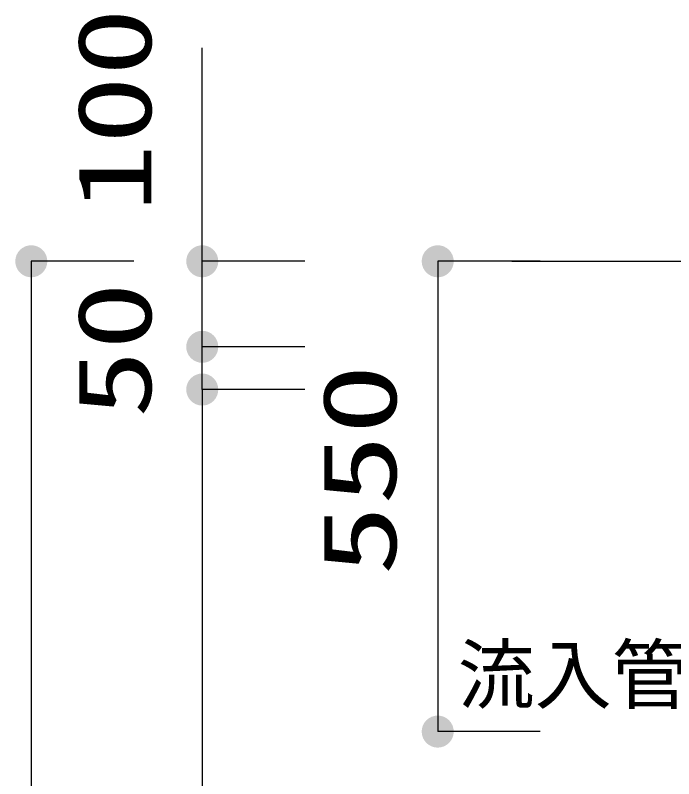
# Model space of a CAD drawing. Units: millimetres, scale not verified. Extents: x -9484 to 7834, y -6381 to 5697.
# Drawn here: x -7271 to -6501, y -2189 to -1297 of the extents above; entities that cross this region are included whole.
import ezdxf
from ezdxf.enums import TextEntityAlignment as Align

# ---------------------------------------------------------------- set-up
doc = ezdxf.new("R2010")
doc.units = ezdxf.units.MM
doc.header["$LTSCALE"] = 30
for name, color, linetype, lineweight in [('0-1_KIKI', 3, 'Continuous', 25), ('0-2_SEISAKU', 2, 'Continuous', 25), ('0-5_MOJI', 7, 'Continuous', 25)]:
    doc.layers.add(name, color=color, linetype=linetype, lineweight=lineweight)
doc.styles.add('MS Gothic', font='')
doc.styles.add('ＭＳ ゴシック', font='')
doc.styles.get('MS Gothic').set_extended_font_data('MS Gothic')
doc.styles.get('ＭＳ ゴシック').set_extended_font_data('MS Gothic')

msp = doc.modelspace()

# ---------------------------------------------------------------- linework, layer by layer
at = {"layer": '0-2_SEISAKU'}
msp.add_line((-6689.98, -1584.24), (-3231.97, -1584.24), dxfattribs=at)
at = {"layer": '0-5_MOJI', "color": 4}
for p, q in [((-7052.23, -1584.24), (-7052.23, -1334.75)), ((-7132.23, -1584.24), (-7252.23, -1584.24)), ((-7252.23, -1584.24), (-7252.23, -3683.74)), ((-6932.23, -1584.24), (-7052.23, -1584.24)), ((-7052.23, -1684.24), (-7052.23, -1584.24)), ((-6656.79, -1584.24), (-6776.79, -1584.24)), ((-6776.79, -1584.24), (-6776.79, -2134.23)), ((-6932.23, -1684.24), (-7052.23, -1684.24)), ((-7052.23, -1734.24), (-7052.23, -1684.24)), ((-6932.23, -1684.24), (-7052.23, -1684.24)), ((-6932.23, -1734.24), (-7052.23, -1734.24)), ((-7052.23, -1734.24), (-7052.23, -3433.74)), ((-6932.23, -1734.24), (-7052.23, -1734.24)), ((-6656.79, -2134.23), (-6776.79, -2134.23))]:
    msp.add_line(p, q, dxfattribs=at)
at = {"layer": '0-5_MOJI'}
for points in [[(-7265.49, -1570.98), (-7252.23, -1584.24), (-7267.82, -1573.82)], [(-7262.65, -1568.65), (-7252.23, -1584.24), (-7265.49, -1570.98)], [(-7259.41, -1566.92), (-7252.23, -1584.24), (-7262.65, -1568.65)], [(-7255.89, -1565.85), (-7252.23, -1584.24), (-7259.41, -1566.92)], [(-7252.23, -1565.49), (-7252.23, -1584.24), (-7255.89, -1565.85)], [(-7248.57, -1565.85), (-7252.23, -1584.24), (-7252.23, -1565.49)], [(-7245.06, -1566.92), (-7252.23, -1584.24), (-7248.57, -1565.85)], [(-7241.82, -1568.65), (-7252.23, -1584.24), (-7245.06, -1566.92)], [(-7238.97, -1570.98), (-7252.23, -1584.24), (-7241.82, -1568.65)], [(-7236.64, -1573.82), (-7252.23, -1584.24), (-7238.97, -1570.98)], [(-7065.49, -1570.98), (-7052.23, -1584.24), (-7067.82, -1573.82)], [(-7062.65, -1568.65), (-7052.23, -1584.24), (-7065.49, -1570.98)], [(-7059.41, -1566.92), (-7052.23, -1584.24), (-7062.65, -1568.65)], [(-7055.89, -1565.85), (-7052.23, -1584.24), (-7059.41, -1566.92)], [(-7052.23, -1565.49), (-7052.23, -1584.24), (-7055.89, -1565.85)], [(-7048.57, -1565.85), (-7052.23, -1584.24), (-7052.23, -1565.49)], [(-7045.06, -1566.92), (-7052.23, -1584.24), (-7048.57, -1565.85)], [(-7041.82, -1568.65), (-7052.23, -1584.24), (-7045.06, -1566.92)], [(-7038.97, -1570.98), (-7052.23, -1584.24), (-7041.82, -1568.65)], [(-7036.64, -1573.82), (-7052.23, -1584.24), (-7038.97, -1570.98)], [(-6790.05, -1570.98), (-6776.79, -1584.24), (-6792.38, -1573.82)], [(-6787.21, -1568.65), (-6776.79, -1584.24), (-6790.05, -1570.98)], [(-6783.97, -1566.92), (-6776.79, -1584.24), (-6787.21, -1568.65)], [(-6780.45, -1565.85), (-6776.79, -1584.24), (-6783.97, -1566.92)], [(-6776.79, -1565.49), (-6776.79, -1584.24), (-6780.45, -1565.85)], [(-6773.13, -1565.85), (-6776.79, -1584.24), (-6776.79, -1565.49)], [(-6769.62, -1566.92), (-6776.79, -1584.24), (-6773.13, -1565.85)], [(-6766.38, -1568.65), (-6776.79, -1584.24), (-6769.62, -1566.92)], [(-6763.53, -1570.98), (-6776.79, -1584.24), (-6766.38, -1568.65)], [(-6761.2, -1573.82), (-6776.79, -1584.24), (-6763.53, -1570.98)], [(-7269.56, -1577.06), (-7252.23, -1584.24), (-7270.62, -1580.58)], [(-7267.82, -1573.82), (-7252.23, -1584.24), (-7269.56, -1577.06)], [(-7234.91, -1577.06), (-7252.23, -1584.24), (-7236.64, -1573.82)], [(-7233.84, -1580.58), (-7252.23, -1584.24), (-7234.91, -1577.06)], [(-7069.56, -1577.06), (-7052.23, -1584.24), (-7070.62, -1580.58)], [(-7067.82, -1573.82), (-7052.23, -1584.24), (-7069.56, -1577.06)], [(-7034.91, -1577.06), (-7052.23, -1584.24), (-7036.64, -1573.82)], [(-7033.84, -1580.58), (-7052.23, -1584.24), (-7034.91, -1577.06)], [(-6794.11, -1577.06), (-6776.79, -1584.24), (-6795.18, -1580.58)], [(-6792.38, -1573.82), (-6776.79, -1584.24), (-6794.11, -1577.06)], [(-6759.47, -1577.06), (-6776.79, -1584.24), (-6761.2, -1573.82)], [(-6758.4, -1580.58), (-6776.79, -1584.24), (-6759.47, -1577.06)], [(-7270.62, -1580.58), (-7252.23, -1584.24), (-7270.98, -1584.24)], [(-7270.98, -1584.24), (-7252.23, -1584.24), (-7270.62, -1587.9)], [(-7270.62, -1587.9), (-7252.23, -1584.24), (-7269.56, -1591.41)], [(-7269.56, -1591.41), (-7252.23, -1584.24), (-7267.82, -1594.66)], [(-7267.82, -1594.66), (-7252.23, -1584.24), (-7265.49, -1597.5)], [(-7265.49, -1597.5), (-7252.23, -1584.24), (-7262.65, -1599.83)], [(-7262.65, -1599.83), (-7252.23, -1584.24), (-7259.41, -1601.56)], [(-7259.41, -1601.56), (-7252.23, -1584.24), (-7255.89, -1602.63)], [(-7255.89, -1602.63), (-7252.23, -1584.24), (-7252.23, -1602.99)], [(-7233.48, -1584.24), (-7252.23, -1584.24), (-7233.84, -1580.58)], [(-7252.23, -1602.99), (-7252.23, -1584.24), (-7248.57, -1602.63)], [(-7248.57, -1602.63), (-7252.23, -1584.24), (-7245.06, -1601.56)], [(-7245.06, -1601.56), (-7252.23, -1584.24), (-7241.82, -1599.83)], [(-7241.82, -1599.83), (-7252.23, -1584.24), (-7238.97, -1597.5)], [(-7238.97, -1597.5), (-7252.23, -1584.24), (-7236.64, -1594.66)], [(-7236.64, -1594.66), (-7252.23, -1584.24), (-7234.91, -1591.41)], [(-7234.91, -1591.41), (-7252.23, -1584.24), (-7233.84, -1587.9)], [(-7233.84, -1587.9), (-7252.23, -1584.24), (-7233.48, -1584.24)], [(-7070.62, -1580.58), (-7052.23, -1584.24), (-7070.98, -1584.24)], [(-7070.98, -1584.24), (-7052.23, -1584.24), (-7070.62, -1587.9)], [(-7070.62, -1587.9), (-7052.23, -1584.24), (-7069.56, -1591.41)], [(-7069.56, -1591.41), (-7052.23, -1584.24), (-7067.82, -1594.66)], [(-7067.82, -1594.66), (-7052.23, -1584.24), (-7065.49, -1597.5)], [(-7065.49, -1597.5), (-7052.23, -1584.24), (-7062.65, -1599.83)], [(-7062.65, -1599.83), (-7052.23, -1584.24), (-7059.41, -1601.56)], [(-7059.41, -1601.56), (-7052.23, -1584.24), (-7055.89, -1602.63)], [(-7055.89, -1602.63), (-7052.23, -1584.24), (-7052.23, -1602.99)], [(-7033.48, -1584.24), (-7052.23, -1584.24), (-7033.84, -1580.58)], [(-7052.23, -1602.99), (-7052.23, -1584.24), (-7048.57, -1602.63)], [(-7048.57, -1602.63), (-7052.23, -1584.24), (-7045.06, -1601.56)], [(-7045.06, -1601.56), (-7052.23, -1584.24), (-7041.82, -1599.83)], [(-7041.82, -1599.83), (-7052.23, -1584.24), (-7038.97, -1597.5)], [(-7038.97, -1597.5), (-7052.23, -1584.24), (-7036.64, -1594.66)], [(-7036.64, -1594.66), (-7052.23, -1584.24), (-7034.91, -1591.41)], [(-7034.91, -1591.41), (-7052.23, -1584.24), (-7033.84, -1587.9)], [(-7033.84, -1587.9), (-7052.23, -1584.24), (-7033.48, -1584.24)], [(-6795.18, -1580.58), (-6776.79, -1584.24), (-6795.54, -1584.24)], [(-6795.54, -1584.24), (-6776.79, -1584.24), (-6795.18, -1587.9)], [(-6795.18, -1587.9), (-6776.79, -1584.24), (-6794.11, -1591.41)], [(-6794.11, -1591.41), (-6776.79, -1584.24), (-6792.38, -1594.66)], [(-6792.38, -1594.66), (-6776.79, -1584.24), (-6790.05, -1597.5)], [(-6790.05, -1597.5), (-6776.79, -1584.24), (-6787.21, -1599.83)], [(-6787.21, -1599.83), (-6776.79, -1584.24), (-6783.97, -1601.56)], [(-6783.97, -1601.56), (-6776.79, -1584.24), (-6780.45, -1602.63)], [(-6780.45, -1602.63), (-6776.79, -1584.24), (-6776.79, -1602.99)], [(-6758.04, -1584.24), (-6776.79, -1584.24), (-6758.4, -1580.58)], [(-6776.79, -1602.99), (-6776.79, -1584.24), (-6773.13, -1602.63)], [(-6773.13, -1602.63), (-6776.79, -1584.24), (-6769.62, -1601.56)], [(-6769.62, -1601.56), (-6776.79, -1584.24), (-6766.38, -1599.83)], [(-6766.38, -1599.83), (-6776.79, -1584.24), (-6763.53, -1597.5)], [(-6763.53, -1597.5), (-6776.79, -1584.24), (-6761.2, -1594.66)], [(-6761.2, -1594.66), (-6776.79, -1584.24), (-6759.47, -1591.41)], [(-6759.47, -1591.41), (-6776.79, -1584.24), (-6758.4, -1587.9)], [(-6758.4, -1587.9), (-6776.79, -1584.24), (-6758.04, -1584.24)], [(-7062.65, -1668.65), (-7052.23, -1684.24), (-7065.49, -1670.98)], [(-7062.65, -1668.65), (-7052.23, -1684.24), (-7065.49, -1670.98)], [(-7059.41, -1666.92), (-7052.23, -1684.24), (-7062.65, -1668.65)], [(-7059.41, -1666.92), (-7052.23, -1684.24), (-7062.65, -1668.65)], [(-7055.89, -1665.85), (-7052.23, -1684.24), (-7059.41, -1666.92)], [(-7055.89, -1665.85), (-7052.23, -1684.24), (-7059.41, -1666.92)], [(-7052.23, -1665.49), (-7052.23, -1684.24), (-7055.89, -1665.85)], [(-7052.23, -1665.49), (-7052.23, -1684.24), (-7055.89, -1665.85)], [(-7048.57, -1665.85), (-7052.23, -1684.24), (-7052.23, -1665.49)], [(-7048.57, -1665.85), (-7052.23, -1684.24), (-7052.23, -1665.49)], [(-7045.06, -1666.92), (-7052.23, -1684.24), (-7048.57, -1665.85)], [(-7045.06, -1666.92), (-7052.23, -1684.24), (-7048.57, -1665.85)], [(-7041.82, -1668.65), (-7052.23, -1684.24), (-7045.06, -1666.92)], [(-7041.82, -1668.65), (-7052.23, -1684.24), (-7045.06, -1666.92)], [(-7038.97, -1670.98), (-7052.23, -1684.24), (-7041.82, -1668.65)], [(-7038.97, -1670.98), (-7052.23, -1684.24), (-7041.82, -1668.65)], [(-7069.56, -1677.06), (-7052.23, -1684.24), (-7070.62, -1680.58)], [(-7069.56, -1677.06), (-7052.23, -1684.24), (-7070.62, -1680.58)], [(-7067.82, -1673.82), (-7052.23, -1684.24), (-7069.56, -1677.06)], [(-7067.82, -1673.82), (-7052.23, -1684.24), (-7069.56, -1677.06)], [(-7065.49, -1670.98), (-7052.23, -1684.24), (-7067.82, -1673.82)], [(-7065.49, -1670.98), (-7052.23, -1684.24), (-7067.82, -1673.82)], [(-7036.64, -1673.82), (-7052.23, -1684.24), (-7038.97, -1670.98)], [(-7036.64, -1673.82), (-7052.23, -1684.24), (-7038.97, -1670.98)], [(-7034.91, -1677.06), (-7052.23, -1684.24), (-7036.64, -1673.82)], [(-7034.91, -1677.06), (-7052.23, -1684.24), (-7036.64, -1673.82)], [(-7033.84, -1680.58), (-7052.23, -1684.24), (-7034.91, -1677.06)], [(-7033.84, -1680.58), (-7052.23, -1684.24), (-7034.91, -1677.06)], [(-7070.62, -1680.58), (-7052.23, -1684.24), (-7070.98, -1684.24)], [(-7070.62, -1680.58), (-7052.23, -1684.24), (-7070.98, -1684.24)], [(-7070.98, -1684.24), (-7052.23, -1684.24), (-7070.62, -1687.9)], [(-7070.98, -1684.24), (-7052.23, -1684.24), (-7070.62, -1687.9)], [(-7070.62, -1687.9), (-7052.23, -1684.24), (-7069.56, -1691.41)], [(-7070.62, -1687.9), (-7052.23, -1684.24), (-7069.56, -1691.41)], [(-7069.56, -1691.41), (-7052.23, -1684.24), (-7067.82, -1694.66)], [(-7069.56, -1691.41), (-7052.23, -1684.24), (-7067.82, -1694.66)], [(-7067.82, -1694.66), (-7052.23, -1684.24), (-7065.49, -1697.5)], [(-7067.82, -1694.66), (-7052.23, -1684.24), (-7065.49, -1697.5)], [(-7065.49, -1697.5), (-7052.23, -1684.24), (-7062.65, -1699.83)], [(-7065.49, -1697.5), (-7052.23, -1684.24), (-7062.65, -1699.83)], [(-7062.65, -1699.83), (-7052.23, -1684.24), (-7059.41, -1701.56)], [(-7062.65, -1699.83), (-7052.23, -1684.24), (-7059.41, -1701.56)], [(-7059.41, -1701.56), (-7052.23, -1684.24), (-7055.89, -1702.63)], [(-7059.41, -1701.56), (-7052.23, -1684.24), (-7055.89, -1702.63)], [(-7055.89, -1702.63), (-7052.23, -1684.24), (-7052.23, -1702.99)], [(-7055.89, -1702.63), (-7052.23, -1684.24), (-7052.23, -1702.99)], [(-7033.48, -1684.24), (-7052.23, -1684.24), (-7033.84, -1680.58)], [(-7033.48, -1684.24), (-7052.23, -1684.24), (-7033.84, -1680.58)], [(-7052.23, -1702.99), (-7052.23, -1684.24), (-7048.57, -1702.63)], [(-7048.57, -1702.63), (-7052.23, -1684.24), (-7045.06, -1701.56)], [(-7045.06, -1701.56), (-7052.23, -1684.24), (-7041.82, -1699.83)], [(-7041.82, -1699.83), (-7052.23, -1684.24), (-7038.97, -1697.5)], [(-7038.97, -1697.5), (-7052.23, -1684.24), (-7036.64, -1694.66)], [(-7036.64, -1694.66), (-7052.23, -1684.24), (-7034.91, -1691.41)], [(-7034.91, -1691.41), (-7052.23, -1684.24), (-7033.84, -1687.9)], [(-7033.84, -1687.9), (-7052.23, -1684.24), (-7033.48, -1684.24)], [(-7052.23, -1702.99), (-7052.23, -1684.24), (-7048.57, -1702.63)], [(-7048.57, -1702.63), (-7052.23, -1684.24), (-7045.06, -1701.56)], [(-7045.06, -1701.56), (-7052.23, -1684.24), (-7041.82, -1699.83)], [(-7041.82, -1699.83), (-7052.23, -1684.24), (-7038.97, -1697.5)], [(-7038.97, -1697.5), (-7052.23, -1684.24), (-7036.64, -1694.66)], [(-7036.64, -1694.66), (-7052.23, -1684.24), (-7034.91, -1691.41)], [(-7034.91, -1691.41), (-7052.23, -1684.24), (-7033.84, -1687.9)], [(-7033.84, -1687.9), (-7052.23, -1684.24), (-7033.48, -1684.24)], [(-7065.49, -1720.98), (-7052.23, -1734.24), (-7067.82, -1723.82)], [(-7065.49, -1720.98), (-7052.23, -1734.24), (-7067.82, -1723.82)], [(-7062.65, -1718.65), (-7052.23, -1734.24), (-7065.49, -1720.98)], [(-7062.65, -1718.65), (-7052.23, -1734.24), (-7065.49, -1720.98)], [(-7059.41, -1716.92), (-7052.23, -1734.24), (-7062.65, -1718.65)], [(-7059.41, -1716.92), (-7052.23, -1734.24), (-7062.65, -1718.65)], [(-7055.89, -1715.85), (-7052.23, -1734.24), (-7059.41, -1716.92)], [(-7055.89, -1715.85), (-7052.23, -1734.24), (-7059.41, -1716.92)], [(-7052.23, -1715.49), (-7052.23, -1734.24), (-7055.89, -1715.85)], [(-7052.23, -1715.49), (-7052.23, -1734.24), (-7055.89, -1715.85)], [(-7048.57, -1715.85), (-7052.23, -1734.24), (-7052.23, -1715.49)], [(-7048.57, -1715.85), (-7052.23, -1734.24), (-7052.23, -1715.49)], [(-7045.06, -1716.92), (-7052.23, -1734.24), (-7048.57, -1715.85)], [(-7045.06, -1716.92), (-7052.23, -1734.24), (-7048.57, -1715.85)], [(-7041.82, -1718.65), (-7052.23, -1734.24), (-7045.06, -1716.92)], [(-7041.82, -1718.65), (-7052.23, -1734.24), (-7045.06, -1716.92)], [(-7038.97, -1720.98), (-7052.23, -1734.24), (-7041.82, -1718.65)], [(-7038.97, -1720.98), (-7052.23, -1734.24), (-7041.82, -1718.65)], [(-7036.64, -1723.82), (-7052.23, -1734.24), (-7038.97, -1720.98)], [(-7036.64, -1723.82), (-7052.23, -1734.24), (-7038.97, -1720.98)], [(-7070.62, -1730.58), (-7052.23, -1734.24), (-7070.98, -1734.24)], [(-7070.62, -1730.58), (-7052.23, -1734.24), (-7070.98, -1734.24)], [(-7069.56, -1727.06), (-7052.23, -1734.24), (-7070.62, -1730.58)], [(-7069.56, -1727.06), (-7052.23, -1734.24), (-7070.62, -1730.58)], [(-7067.82, -1723.82), (-7052.23, -1734.24), (-7069.56, -1727.06)], [(-7067.82, -1723.82), (-7052.23, -1734.24), (-7069.56, -1727.06)], [(-7034.91, -1727.06), (-7052.23, -1734.24), (-7036.64, -1723.82)], [(-7034.91, -1727.06), (-7052.23, -1734.24), (-7036.64, -1723.82)], [(-7033.84, -1730.58), (-7052.23, -1734.24), (-7034.91, -1727.06)], [(-7033.84, -1730.58), (-7052.23, -1734.24), (-7034.91, -1727.06)], [(-7033.48, -1734.24), (-7052.23, -1734.24), (-7033.84, -1730.58)], [(-7033.48, -1734.24), (-7052.23, -1734.24), (-7033.84, -1730.58)], [(-7070.98, -1734.24), (-7052.23, -1734.24), (-7070.62, -1737.9)], [(-7070.98, -1734.24), (-7052.23, -1734.24), (-7070.62, -1737.9)], [(-7070.62, -1737.9), (-7052.23, -1734.24), (-7069.56, -1741.41)], [(-7070.62, -1737.9), (-7052.23, -1734.24), (-7069.56, -1741.41)], [(-7069.56, -1741.41), (-7052.23, -1734.24), (-7067.82, -1744.66)], [(-7069.56, -1741.41), (-7052.23, -1734.24), (-7067.82, -1744.66)], [(-7067.82, -1744.66), (-7052.23, -1734.24), (-7065.49, -1747.5)], [(-7067.82, -1744.66), (-7052.23, -1734.24), (-7065.49, -1747.5)], [(-7065.49, -1747.5), (-7052.23, -1734.24), (-7062.65, -1749.83)], [(-7065.49, -1747.5), (-7052.23, -1734.24), (-7062.65, -1749.83)], [(-7062.65, -1749.83), (-7052.23, -1734.24), (-7059.41, -1751.56)], [(-7062.65, -1749.83), (-7052.23, -1734.24), (-7059.41, -1751.56)], [(-7059.41, -1751.56), (-7052.23, -1734.24), (-7055.89, -1752.63)], [(-7059.41, -1751.56), (-7052.23, -1734.24), (-7055.89, -1752.63)], [(-7055.89, -1752.63), (-7052.23, -1734.24), (-7052.23, -1752.99)], [(-7055.89, -1752.63), (-7052.23, -1734.24), (-7052.23, -1752.99)], [(-7052.23, -1752.99), (-7052.23, -1734.24), (-7048.57, -1752.63)], [(-7048.57, -1752.63), (-7052.23, -1734.24), (-7045.06, -1751.56)], [(-7045.06, -1751.56), (-7052.23, -1734.24), (-7041.82, -1749.83)], [(-7041.82, -1749.83), (-7052.23, -1734.24), (-7038.97, -1747.5)], [(-7038.97, -1747.5), (-7052.23, -1734.24), (-7036.64, -1744.66)], [(-7036.64, -1744.66), (-7052.23, -1734.24), (-7034.91, -1741.41)], [(-7034.91, -1741.41), (-7052.23, -1734.24), (-7033.84, -1737.9)], [(-7033.84, -1737.9), (-7052.23, -1734.24), (-7033.48, -1734.24)], [(-7052.23, -1752.99), (-7052.23, -1734.24), (-7048.57, -1752.63)], [(-7048.57, -1752.63), (-7052.23, -1734.24), (-7045.06, -1751.56)], [(-7045.06, -1751.56), (-7052.23, -1734.24), (-7041.82, -1749.83)], [(-7041.82, -1749.83), (-7052.23, -1734.24), (-7038.97, -1747.5)], [(-7038.97, -1747.5), (-7052.23, -1734.24), (-7036.64, -1744.66)], [(-7036.64, -1744.66), (-7052.23, -1734.24), (-7034.91, -1741.41)], [(-7034.91, -1741.41), (-7052.23, -1734.24), (-7033.84, -1737.9)], [(-7033.84, -1737.9), (-7052.23, -1734.24), (-7033.48, -1734.24)], [(-6780.45, -2115.85), (-6776.79, -2134.23), (-6783.97, -2116.91)], [(-6776.79, -2115.48), (-6776.79, -2134.23), (-6780.45, -2115.85)], [(-6773.13, -2115.85), (-6776.79, -2134.23), (-6776.79, -2115.48)], [(-6769.62, -2116.91), (-6776.79, -2134.23), (-6773.13, -2115.85)], [(-6792.38, -2123.82), (-6776.79, -2134.23), (-6794.11, -2127.06)], [(-6790.05, -2120.98), (-6776.79, -2134.23), (-6792.38, -2123.82)], [(-6787.21, -2118.64), (-6776.79, -2134.23), (-6790.05, -2120.98)], [(-6783.97, -2116.91), (-6776.79, -2134.23), (-6787.21, -2118.64)], [(-6766.38, -2118.64), (-6776.79, -2134.23), (-6769.62, -2116.91)], [(-6763.53, -2120.98), (-6776.79, -2134.23), (-6766.38, -2118.64)], [(-6761.2, -2123.82), (-6776.79, -2134.23), (-6763.53, -2120.98)], [(-6759.47, -2127.06), (-6776.79, -2134.23), (-6761.2, -2123.82)], [(-6795.18, -2130.58), (-6776.79, -2134.23), (-6795.54, -2134.23)], [(-6794.11, -2127.06), (-6776.79, -2134.23), (-6795.18, -2130.58)], [(-6758.4, -2130.58), (-6776.79, -2134.23), (-6759.47, -2127.06)], [(-6758.04, -2134.23), (-6776.79, -2134.23), (-6758.4, -2130.58)], [(-6795.54, -2134.23), (-6776.79, -2134.23), (-6795.18, -2137.89)], [(-6795.18, -2137.89), (-6776.79, -2134.23), (-6794.11, -2141.41)], [(-6794.11, -2141.41), (-6776.79, -2134.23), (-6792.38, -2144.65)], [(-6792.38, -2144.65), (-6776.79, -2134.23), (-6790.05, -2147.49)], [(-6790.05, -2147.49), (-6776.79, -2134.23), (-6787.21, -2149.82)], [(-6787.21, -2149.82), (-6776.79, -2134.23), (-6783.97, -2151.56)], [(-6783.97, -2151.56), (-6776.79, -2134.23), (-6780.45, -2152.62)], [(-6780.45, -2152.62), (-6776.79, -2134.23), (-6776.79, -2152.98)], [(-6776.79, -2152.98), (-6776.79, -2134.23), (-6773.13, -2152.62)], [(-6773.13, -2152.62), (-6776.79, -2134.23), (-6769.62, -2151.56)], [(-6769.62, -2151.56), (-6776.79, -2134.23), (-6766.38, -2149.82)], [(-6766.38, -2149.82), (-6776.79, -2134.23), (-6763.53, -2147.49)], [(-6763.53, -2147.49), (-6776.79, -2134.23), (-6761.2, -2144.65)], [(-6761.2, -2144.65), (-6776.79, -2134.23), (-6759.47, -2141.41)], [(-6759.47, -2141.41), (-6776.79, -2134.23), (-6758.4, -2137.89)], [(-6758.4, -2137.89), (-6776.79, -2134.23), (-6758.04, -2134.23)]]:
    msp.add_solid(points, dxfattribs=at)

# ---------------------------------------------------------------- texts
at = {"layer": '0-1_KIKI', "color": 4, "style": 'MS Gothic'}
msp.add_text('流入管底', height=65.98, dxfattribs=at).set_placement((-6753.28, -2120.36), align=Align.BOTTOM_LEFT)
at = {"layer": '0-5_MOJI', "color": 3, "style": 'ＭＳ ゴシック'}
for s, width, p in [('100', 1.35, (-7085.98, -1526.68)), ('50', 1.35, (-7085.98, -1767.52)), ('550', 1.4, (-6799.29, -1951.81))]:
    msp.add_text(s, height=86.59, rotation=90, dxfattribs=dict(at, width=width)).set_placement(p, align=Align.BOTTOM_LEFT)

doc.saveas('drawing.dxf')
